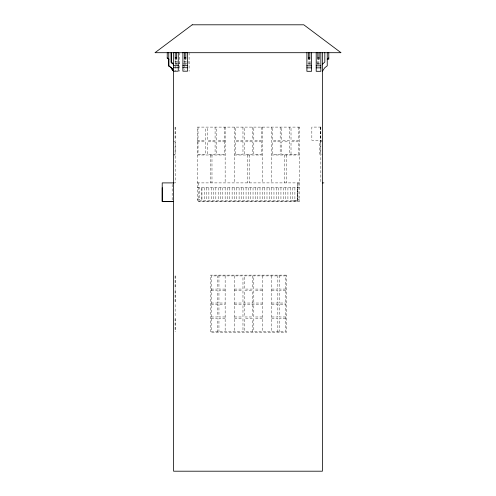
<?xml version="1.0" encoding="UTF-8"?>
<svg xmlns="http://www.w3.org/2000/svg" width="496" height="496" viewBox="0 0 496 496"><rect width="100%" height="100%" fill="white"/><g stroke="black" fill="none" stroke-linecap="round" stroke-linejoin="round"><path stroke-width="0.37" stroke-dasharray="2.48 1.86" d="M198.797 182.9L198.797 201.643L297.997 201.643L297.997 182.9L297.222 201.5L297.222 187.717M297.997 182.9L297.222 199.528L299.547 199.528M174.927 61.882L177.587 61.882M183.675 61.882L186.775 61.882M175.15 62L179.8 62M184.45 62L186.44 62M187.11 62L189.1 62M308.45 62L310.775 62M316.863 62L320.187 62M308.382 62.087L310.378 62.087M316.355 62.087L319.678 62.087M174.927 63.445L177.587 63.445M182.9 63.445L186.775 63.445M175.15 63.556L177.14 63.556M177.81 63.556L179.8 63.556M184.45 63.556L189.1 63.556M308.45 63.556L310.775 63.556M316.863 63.556L320.187 63.556M307.83 63.643L310.93 63.643M317.018 63.643L319.678 63.643M175.15 64.201L177.475 64.201M183.675 64.201L186.775 64.201M308.45 64.319L310.775 64.319M316.975 64.319L320.075 64.319M320.9 127.081L311.841 127.081L311.841 140.256L322.4 140.256M197.247 140.275L205.772 140.275L205.772 127.1M225.147 140.275L216.622 140.275L216.622 127.1M322.4 141.806L319.591 141.806L319.591 154.206L322.4 154.206M173.6 141.825L175.15 141.825M197.247 141.825L205.772 141.825L205.772 154.225L198.022 154.225L198.022 141.825M225.147 141.825L216.622 141.825L216.622 154.225L224.372 154.225L224.372 141.825M173.6 154.225L175.15 154.225L175.2 141.825M173.6 155L175.2 155M197.247 155L225.147 155M234.447 155L262.347 155M271.647 155L299.547 155M173.6 182.9L175.2 182.9L175.15 155M197.247 182.9L299.547 182.9M197.247 187.717L299.547 187.717M197.247 199.528L199.572 199.528M211.197 289.075L217.397 289.075L217.397 275.9M225.147 289.075L218.947 289.075L218.947 275.9M234.447 289.075L242.972 289.075L242.972 275.9M262.347 289.075L253.822 289.075L253.822 275.9M271.647 289.075L277.847 289.075L277.847 275.9M285.597 289.075L279.397 289.075L279.397 275.9M211.197 290.625L217.397 290.625L217.397 303.025M225.147 290.625L218.947 290.625L218.947 303.025M234.447 290.625L242.972 290.625L242.972 303.025M262.347 290.625L253.822 290.625L253.822 303.025M271.647 290.625L277.847 290.625L277.847 303.025M285.597 290.625L279.397 290.625L279.397 303.025M211.197 303.025L225.147 303.025M234.447 303.025L262.347 303.025M271.647 303.025L285.597 303.025M211.197 304.575L225.147 304.575M234.447 304.575L262.347 304.575M271.647 304.575L285.597 304.575M211.197 316.975L217.397 316.975L217.397 304.575M225.147 316.975L218.947 316.975L218.947 304.575M234.447 316.975L242.972 316.975L242.972 304.575M262.347 316.975L253.822 316.975L253.822 304.575M271.647 316.975L277.847 316.975L277.847 304.575M285.597 316.975L279.397 316.975L279.397 304.575M211.197 318.525L217.397 318.525L217.397 331.7M225.147 318.525L218.947 318.525L218.947 331.7M234.447 318.525L242.972 318.525L242.972 331.7M262.347 318.525L253.822 318.525L253.822 331.7M271.647 318.525L277.847 318.525L277.847 331.7M285.597 318.525L279.397 318.525L279.397 331.7M320.85 127.081L320.85 182.974M320.8 127.081L320.8 140.256M320.8 141.806L320.8 154.206M320.218 127.081L320.218 140.256M298.772 127.1L298.772 140.275L291.016 140.275L291.016 127.1M294.897 187.717L294.897 200.204M292.572 187.717L292.572 200.204L297.222 200.204L199.572 200.204L199.572 187.717M291.016 154.225L291.016 141.825L298.772 141.825L298.772 154.225L281.716 154.225L281.716 141.825L289.466 141.825L289.466 154.225M290.247 187.717L290.247 200.204M289.466 127.1L289.466 140.275L281.716 140.275L281.716 127.1M287.922 187.717L287.922 200.204M286.366 155L286.366 182.9M285.597 187.717L285.597 200.204M284.816 155L284.816 182.9M283.272 187.717L283.272 200.204M280.947 187.717L280.947 200.204M280.166 127.1L280.166 140.275L272.422 140.275L272.422 127.1M278.622 187.717L278.622 200.204M276.297 187.717L276.297 200.204M273.959 187.717L273.959 200.204M271.647 127.1L271.647 182.9M271.634 187.717L271.634 200.204M271.647 275.9L271.647 331.7M269.309 187.717L269.309 200.204M266.984 187.717L266.984 200.204M264.659 187.717L264.659 200.204M262.347 127.1L262.347 182.9M262.334 187.717L262.334 200.204M262.347 275.9L262.347 331.7M261.572 127.1L261.572 140.275L253.822 140.275L253.822 127.1M260.009 187.717L260.009 200.204M257.684 187.717L257.684 200.204M255.359 187.717L255.359 200.204M253.034 187.717L253.034 200.204M252.272 127.1L252.272 140.275L244.522 140.275L244.522 127.1M252.272 275.9L252.272 289.075L244.522 289.075L244.522 275.9M252.272 303.025L252.272 290.625L244.522 290.625L244.522 303.025M252.272 304.575L252.272 316.975L244.522 316.975L244.522 304.575M252.272 331.7L252.272 318.525L244.522 318.525L244.522 331.7M250.709 187.717L250.709 200.204M249.172 155L249.172 182.9M248.384 187.717L248.384 200.204M247.622 155L247.622 182.9M246.059 187.717L246.059 200.204M243.734 187.717L243.734 200.204M242.972 127.1L242.972 140.275L235.222 140.275L235.222 127.1M241.409 187.717L241.409 200.204M239.097 187.717L239.097 200.204M236.772 187.717L236.772 200.204M234.447 127.1L234.447 182.9M234.447 187.717L234.447 200.204M234.447 275.9L234.447 331.7M232.122 187.717L232.122 200.204M229.797 187.717L229.797 200.204M227.472 187.717L227.472 200.204M225.147 127.1L225.147 182.9M225.147 187.717L225.147 200.204M225.147 275.9L225.147 331.7M224.372 127.1L224.372 140.275M222.822 187.717L222.822 200.204M220.497 187.717L220.497 200.204M218.172 187.717L218.172 200.204M215.847 187.717L215.847 200.204M215.084 127.1L215.084 140.275L207.322 140.275L207.322 127.1M213.522 187.717L213.522 200.204M211.978 155L211.978 182.9M211.197 187.717L211.197 200.204M210.428 155L210.428 182.9M208.872 187.717L208.872 200.204M206.547 187.717L206.547 200.204M204.222 187.717L204.222 200.204M198.022 127.1L198.022 140.275M189.1 52.7L189.1 71.3M184.45 60.407L184.45 64.319M184.45 65.019L184.45 69.917M179.8 52.7L179.8 71.3M175.15 60.407L175.15 64.319M175.15 65.807L175.15 71.3M175.15 127.1L175.15 140.275M175.15 275.9L175.15 289.075M175.15 290.625L175.15 303.025M175.15 304.575L175.15 316.975M175.15 318.525L175.15 331.7M175.1 127.1L175.1 140.275M175.1 141.825L175.1 154.225M175.1 275.9L175.1 289.075M175.1 290.625L175.1 303.025M175.1 318.525L175.1 331.7M172.162 184.4L172.162 200.148M201.897 187.717L201.897 200.204L201.897 187.717M299.547 127.1L197.247 127.1L197.247 201.5L299.547 201.5L299.547 127.1M215.084 141.825L207.322 141.825L207.322 154.225L215.084 154.225L215.084 141.825M242.972 141.825L235.222 141.825L235.222 154.225L242.972 154.225L242.972 141.825M252.272 141.825L244.522 141.825L244.522 154.225L252.272 154.225L252.272 141.825M261.572 141.825L253.822 141.825L253.822 154.225L261.572 154.225L261.572 141.825M280.166 141.825L272.422 141.825L272.422 154.225L280.166 154.225L280.166 141.825M286.372 275.125L210.422 275.125L210.422 332.475L286.372 332.475L286.372 275.125M285.597 275.9L211.197 275.9L211.197 331.7L285.597 331.7L285.597 275.9"/><path stroke-width="0.74" d="M173.6 201.5L162.217 201.5L162.217 187.717M322.4 71.3L324.663 67.847L327.242 65.807L327.242 52.7M328.792 57.951L327.242 59.253L328.792 59.253L328.792 52.7M322.4 64.319L324.824 62L324.824 52.7M175.224 57.834L176.533 57.834M184.524 57.834L185.833 57.834M308.524 57.951L309.833 57.951M317.824 57.951L319.133 57.951M171.176 62L173.637 64.319M172.484 63.556L173.656 64.319M173.6 65.689L178.25 65.689M182.9 65.689L187.55 65.689M168.758 65.807L171.393 67.847L173.619 71.3L171.374 67.847L173.6 71.195L178.25 71.182L178.25 52.582L173.6 52.582L173.6 471.2L322.4 471.2L322.4 52.7M306.9 65.807L311.55 65.807M316.2 65.807L320.85 65.807M168.764 52.7L168.758 65.999C171.442 66.619 177.072 77.326 171.356 67.847M173.6 67.735L178.25 67.735M182.9 67.735L187.55 67.735M306.9 67.847L311.55 67.847M316.2 67.847L320.85 67.847M173.6 182.9L162.217 182.9L162.217 201.5M322.4 182.881L323.838 182.881M162.992 201.643L172.162 201.643M167.214 57.951L168.801 59.253M168.801 59.452L167.214 58.15L167.251 52.7M320.85 52.7L320.85 71.3L316.2 71.3L316.2 52.7M319.133 52.7L319.133 59.253L317.824 59.253L317.824 52.7M311.55 52.7L311.55 71.3L306.9 71.3L306.9 52.7M309.833 52.7L309.833 59.253L308.524 59.253L308.524 52.7M185.833 52.582L185.833 59.136L184.524 59.136L184.524 52.582M176.533 52.582L176.533 59.136L175.224 59.136L175.224 52.582M168.807 58.869L168.807 65.999M192.2 24.8L155 52.7L341 52.7L303.8 24.8L192.2 24.8M187.55 52.582L182.9 52.582L182.9 71.182L187.55 71.182L187.55 52.582M171.232 62.198L171.176 52.7L171.232 62.198L172.54 63.755L171.194 62.198"/></g></svg>
